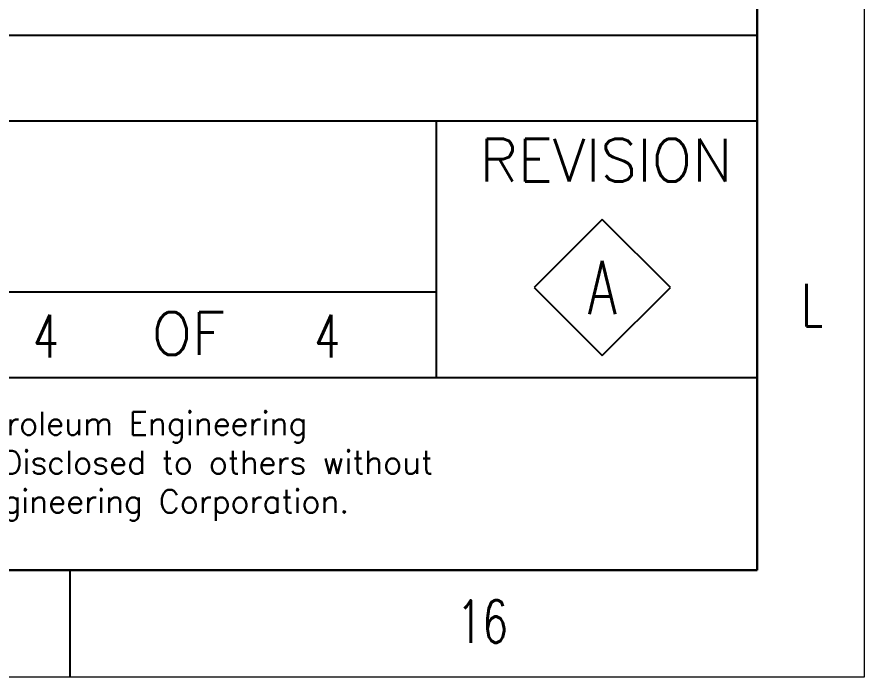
# Model space of a CAD drawing. Header units: millimetres. Extents: x 9457918 to 13593166, y 4220846 to 4815071.
# Drawn here: x 13537130 to 13593166, y 4220846 to 4264504 of the extents above; entities that cross this region are included whole.
import ezdxf
from ezdxf.enums import TextEntityAlignment as Align

# ---------------------------------------------------------------- set-up
doc = ezdxf.new("R2010")
doc.units = ezdxf.units.MM
doc.layers.add('TEG BORDER', color=7, linetype='Continuous')
doc.styles.add('HZTXT', font='simplexs.shx', dxfattribs={"width": 0.7, "bigfont": 'hztxt.shx'})
doc.styles.add('TEG BORDER', font='txt_qlt.shx', dxfattribs={"width": 0.7, "bigfont": 'hztxt.shx'})

# ---------------------------------------------------------------- blocks, each defined once
blk = doc.blocks.new('TEG BORDER A2')
for p, q in [((589, 5), (589, 116)), ((489, 5), (589, 5)), ((556.875, 0), (556.875, 5))]:
    blk.add_line(p, q)
at = {"color": 5, "lineweight": 15}
blk.add_lwpolyline([(0, 420), (594, 420), (594, 0), (0, 0)], close=True, dxfattribs=at)
blk.add_lwpolyline([(5, 415), (589, 415), (589, 5), (5, 5)], close=True)
at = {"layer": 'TEG BORDER'}
for p, q in [((489, 30), (589, 30)), ((489, 26), (589, 26)), ((574, 26), (574, 14)), ((581.763, 21.392), (578.581, 18.21)), ((584.945, 18.21), (581.763, 21.392)), ((504, 18), (574, 18)), ((578.581, 18.21), (581.763, 15.028)), ((581.763, 15.028), (584.945, 18.21)), ((489, 14), (589, 14)), ((489, 14), (589, 14))]:
    blk.add_line(p, q, dxfattribs=at)
at = {"char_height": 2, "width": 2, "style": 'TEG BORDER'}
for s, insert, attachment_point in [('L', (592.09, 18.389), 3), ('\\pi0.033333;16', (574.922, 1.593), 7)]:
    blk.add_mtext(s, dxfattribs=dict(at, insert=insert, attachment_point=attachment_point))
at = {"layer": 'TEG BORDER', "style": 'TEG BORDER'}
for s, p in [('REVISION', (576.015, 23.164)), ('OF', (560.691, 15.055))]:
    blk.add_text(s, height=2, dxfattribs=at).set_placement(p)
at = {"layer": 'TEG BORDER', "color": 7, "style": 'TEG BORDER'}
for s, p in [('This Drawing is Property of Consortium of ZICOM Equipment Pte Ltd., & Sinopec Petroleum Engineering', (490.561, 11.315)), ('Corporation and any Information, contained in this Drawing will not be Reproduced, Disclosed to others without', (490.612, 9.492)), ('Explicit Written Permission from ZICOM Equipment Pte Ltd., & Sinopec Petroleum Engineering Corporation.', (490.561, 7.67))]:
    blk.add_text(s, height=1.0875, dxfattribs=at).set_placement(p)

msp = doc.modelspace()

# ---------------------------------------------------------------- block references
at = {"xscale": 1414.822142748791, "yscale": 1414.822142748791, "zscale": 1414.822142748791}
msp.add_blockref('TEG BORDER A2', (12752761, 4220846), dxfattribs=at)

# ---------------------------------------------------------------- texts
at = {"style": 'HZTXT', "width": 0.7}
for s, height, p in [('A', 3537, (13575852, 4246610)), ('4', 2830, (13539046, 4243387)), ('4', 2830, (13557652, 4243387))]:
    msp.add_text(s, height=height, dxfattribs=at).set_placement(p, align=Align.MIDDLE_CENTER)

doc.saveas('drawing.dxf')
